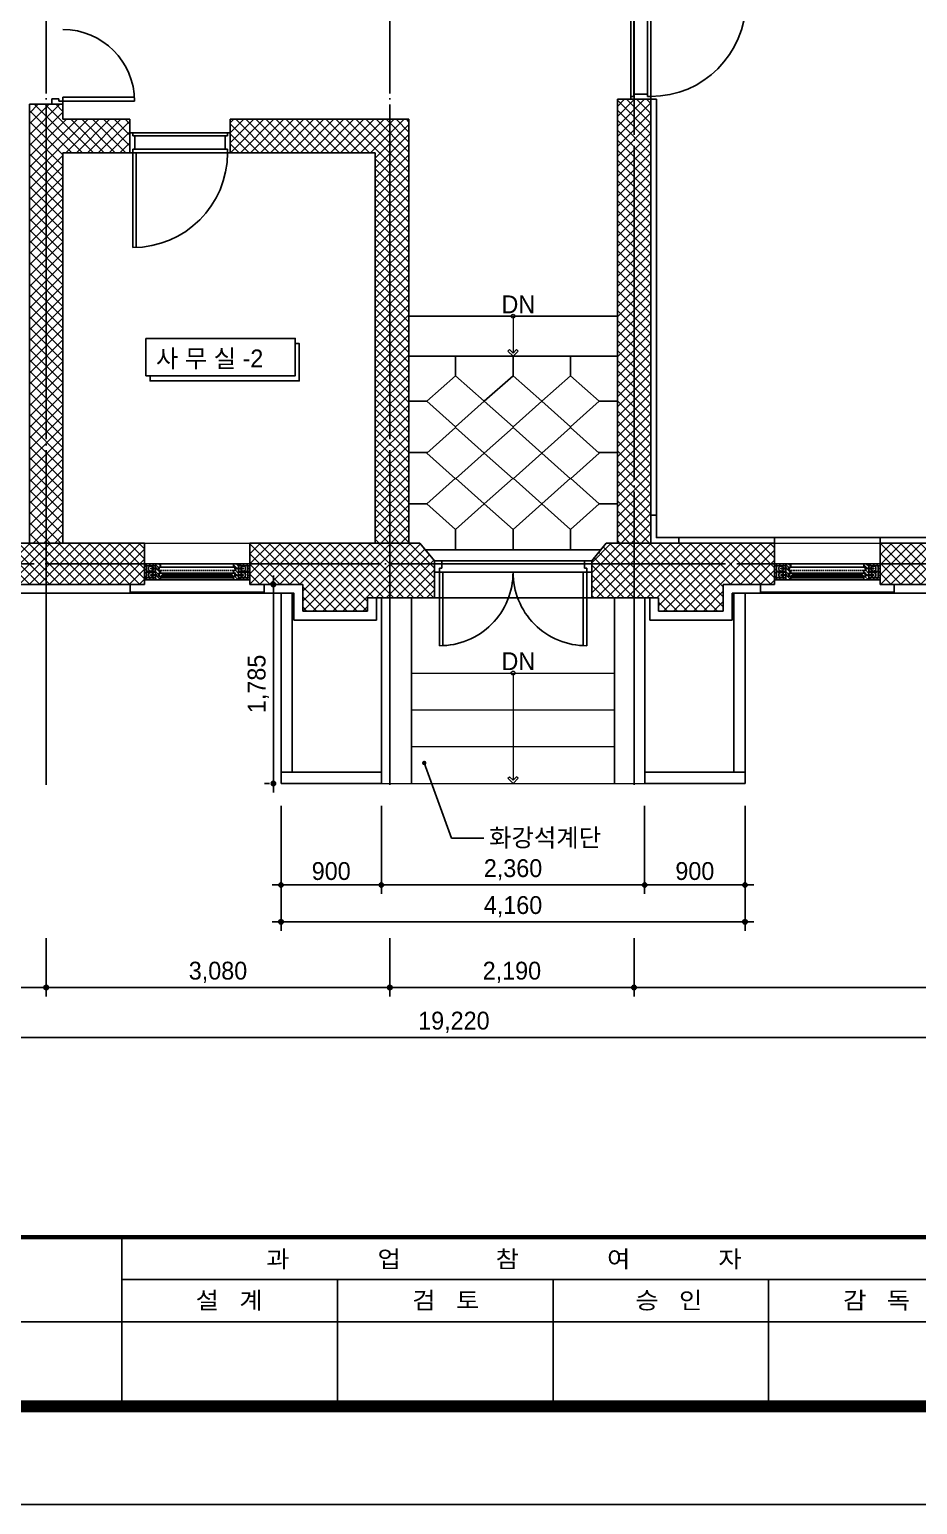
# Model space of a CAD drawing. Extents: x 25324 to 58964, y -129942 to -106182.
# Drawn here: x 39065 to 47026, y -129942 to -116716 of the extents above; entities that cross this region are included whole.
import ezdxf

# ---------------------------------------------------------------- set-up
doc = ezdxf.new("R2010")
doc.units = 0
doc.header["$LTSCALE"] = 50
doc.header["$MEASUREMENT"] = 0
doc.header["$PDMODE"] = 35
doc.header["$PDSIZE"] = -10
doc.linetypes.add('CEN', pattern=[62, 60, -1, 0, -1])
doc.linetypes.add('HIDDEN', pattern=[0.375, 0.25, -0.125])
doc.layers.get('0').update_dxf_attribs({"linetype": 'CONTINUOUS'})
doc.layers.get('DEFPOINTS').update_dxf_attribs({"linetype": 'CONTINUOUS'})
for name, color, linetype in [('4', 4, 'CONTINUOUS'), ('9', 9, 'CONTINUOUS'), ('CEN', 1, 'CEN'), ('COR', 4, 'CONTINUOUS'), ('DIM', 7, 'CONTINUOUS'), ('ele-3', 6, 'CONTINUOUS'), ('FIN', 5, 'CONTINUOUS'), ('h', 5, 'CONTINUOUS'), ('ha', 30, 'CONTINUOUS'), ('HAT', 5, 'CONTINUOUS'), ('hid', 5, 'HIDDEN'), ('SYM', 7, 'CONTINUOUS'), ('W-1', 3, 'CONTINUOUS'), ('W-2', 2, 'CONTINUOUS'), ('WAL', 3, 'CONTINUOUS'), ('WID', 4, 'CONTINUOUS')]:
    doc.layers.add(name, color=color, linetype=linetype)
doc.layers.add('입면파란선', color=4, linetype='CONTINUOUS', lineweight=20)
doc.styles.add('GHS', font='HYWULM_0.TTF')
doc.styles.add('HY울릉도M', font='HYWULM_0.TTF')
doc.styles.add('현창', font='HYWULM_0.TTF')
doc.dimstyles.new('STANDARD$0', dxfattribs={"dimscale": 30, "dimtxt": 3, "dimasz": 1, "dimexe": 2, "dimexo": 5, "dimgap": 0.9, "dimtad": 1, "dimtoh": 1, "dimdec": 4, "dimzin": 0, "dimdsep": 46, "dimlunit": 6, "dimtxsty": 'GHS', "dimblk1": 'DIMDOT', "dimblk2": 'DIMDOT', "dimsah": 1, "dimcen": 0.09, "dimadec": 0, "dimazin": 0, "dimtfac": 1, "dimtdec": 4, "dimtofl": 0, "dimtmove": 2, "dimatfit": 3, "dimldrblk": 'DIMDOT', "dimfxl": 1, "dimtolj": 1, "dimtzin": 0, "dimarcsym": 0})
pattern_1 = [(45, (140451.55, -233851.844), (-44.90128, 44.90128), []), (135, (140451.55, -233851.844), (-44.90128, -44.90128), [])]
pattern_2 = [(315, (-47015.362, -196243.892), (-15.715448, -15.715448), [])]
pattern_3 = [(315, (-46960.362, -196243.892), (-15.715448, -15.715448), [])]
pattern_4 = [(315, (-41365.362, -196243.892), (-15.715448, -15.715448), [])]
pattern_5 = [(315, (-41310.362, -196243.892), (-15.715448, -15.715448), [])]

# ---------------------------------------------------------------- blocks, each defined once
blk = doc.blocks.new('20')
at = {"layer": 'COR', "linetype": 'Continuous'}
for p, q in [((262847, -53606), (262847, -57398)), ((282175, -54554), (262847, -54554)), ((308324, -55502), (230424, -55502)), ((308324, -55502), (230424, -55502))]:
    blk.add_line(p, q, dxfattribs=at)
at = {"layer": 'COR'}
for p, q in [((267679, -54554), (267679, -57398)), ((272511, -54554), (272511, -57398)), ((277343, -57398), (277343, -54554))]:
    blk.add_line(p, q, dxfattribs=at)
at = {"layer": 'COR', "linetype": 'Continuous', "const_width": 270}
blk.add_lwpolyline([(230424, -2398), (230424, -57398), (308324, -57398), (308324, -2398)], close=True, dxfattribs=at)
at = {"layer": 'COR', "linetype": 'Continuous', "const_width": 94.8}
blk.add_lwpolyline([(308324, -53606), (230424, -53606)], dxfattribs=at)
at = {"layer": 'HAT'}
blk.add_line((226424, -59598), (310524, -59598), dxfattribs=at)
at = {"layer": 'WAL', "linetype": 'Continuous', "style": 'HY울릉도M', "width": 1.1}
for s, height, p in [('과             업              참             여             자', 379.48, (266081, -54287)), ('설   계', 379.5, (264501, -55211)), ('검   토', 379.5, (269356, -55211)), ('승   인', 379.5, (274355, -55211)), ('감   독', 379.5, (279013, -55211))]:
    blk.add_text(s, height=height, dxfattribs=at).set_placement(p)
blk = doc.blocks.new('AP2-D108')
for p, q in [((25, 90), (25, 940)), ((55, 90), (55, 939)), ((0, 90), (0, -90)), ((25, 90), (0, 90)), ((55, 90), (25, 90)), ((25, 59), (25, 90)), ((45, 59), (25, 59)), ((875, 59), (45, 59)), ((45, -61), (45, 59)), ((875, 90), (55, 90)), ((875, 59), (855, 59)), ((855, 59), (855, -61)), ((900, 90), (875, 90)), ((875, 90), (875, 59)), ((900, -90), (900, 90)), ((0, -90), (25, -90)), ((25, -61), (25, -90)), ((875, -61), (25, -61)), ((25, -90), (875, -90)), ((875, -61), (875, -90)), ((875, -90), (900, -90))]:
    blk.add_line(p, q)
blk.add_arc((25, 90), 850, 0, 90)
blk = doc.blocks.new('DIMDOT')
at = {"linetype": 'Continuous'}
blk.add_line((-2, 0), (2, 0), dxfattribs=at)
for radius in [0.5, 0.25]:
    blk.add_circle((0, 0), radius, dxfattribs=at)
blk = doc.blocks.new('*D7')
at = {"layer": 'DEFPOINTS', "color": 0}
for p in [(41320, -123477), (45480, -123477), (45480, -124718)]:
    blk.add_point(p, dxfattribs=at)
at = {"layer": 'SYM', "color": 211, "lineweight": -2}
for p, q in [((41320, -123677), (41320, -124798)), ((45480, -123677), (45480, -124798)), ((41360, -124718), (45440, -124718))]:
    blk.add_line(p, q, dxfattribs=at)
at = {"layer": 'SYM', "color": 211, "lineweight": -2, "xscale": 40, "yscale": 40, "zscale": 40, "rotation": 180}
blk.add_blockref('DIMDOT', (41320, -124718), dxfattribs=at)
at = {"layer": 'SYM', "color": 211, "lineweight": -2, "xscale": 40, "yscale": 40, "zscale": 40}
blk.add_blockref('DIMDOT', (45480, -124718), dxfattribs=at)
at = {"layer": 'SYM', "color": 0, "insert": (43400, -124582), "char_height": 160, "attachment_point": 5, "style": '현창'}
blk.add_mtext('\\A1;4,160', dxfattribs=at)
blk = doc.blocks.new('*D8')
at = {"layer": 'DEFPOINTS', "color": 0}
for p in [(41252, -121692), (41417, -121692), (41417, -123477)]:
    blk.add_point(p, dxfattribs=at)
at = {"layer": 'SYM', "color": 211, "lineweight": -2}
for p, q in [((41217, -121692), (41172, -121692)), ((41252, -123437), (41252, -121732)), ((41217, -123477), (41172, -123477))]:
    blk.add_line(p, q, dxfattribs=at)
at = {"layer": 'SYM', "color": 211, "lineweight": -2, "xscale": 40, "yscale": 40, "zscale": 40}
for p, rotation in [((41252, -121692), 90), ((41252, -123477), 270)]:
    blk.add_blockref('DIMDOT', p, dxfattribs=dict(at, rotation=rotation))
at = {"layer": 'SYM', "color": 0, "insert": (41116, -122584), "char_height": 160, "attachment_point": 5, "rotation": 90, "style": '현창'}
blk.add_mtext('\\A1;1,785', dxfattribs=at)
blk = doc.blocks.new('*D9')
at = {"layer": 'DEFPOINTS', "color": 0}
for p in [(41320, -123477), (42220, -123477), (42220, -124387)]:
    blk.add_point(p, dxfattribs=at)
at = {"layer": 'SYM', "color": 211, "lineweight": -2}
for p, q in [((41320, -123677), (41320, -124467)), ((42220, -123677), (42220, -124467)), ((41360, -124387), (42180, -124387))]:
    blk.add_line(p, q, dxfattribs=at)
at = {"layer": 'SYM', "color": 211, "lineweight": -2, "xscale": 40, "yscale": 40, "zscale": 40, "rotation": 180}
blk.add_blockref('DIMDOT', (41320, -124387), dxfattribs=at)
at = {"layer": 'SYM', "color": 211, "lineweight": -2, "xscale": 40, "yscale": 40, "zscale": 40}
blk.add_blockref('DIMDOT', (42220, -124387), dxfattribs=at)
at = {"layer": 'SYM', "color": 0, "insert": (41770, -124263), "char_height": 160, "attachment_point": 5, "style": '현창'}
blk.add_mtext('\\A1;900', dxfattribs=at)
blk = doc.blocks.new('*D10')
at = {"layer": 'DEFPOINTS', "color": 0}
for p in [(42220, -123477), (44580, -123477), (42220, -124387)]:
    blk.add_point(p, dxfattribs=at)
at = {"layer": 'SYM', "color": 211, "lineweight": -2}
for p, q in [((42220, -123677), (42220, -124467)), ((44580, -123677), (44580, -124467)), ((44540, -124387), (42260, -124387))]:
    blk.add_line(p, q, dxfattribs=at)
at = {"layer": 'SYM', "color": 211, "lineweight": -2, "xscale": 40, "yscale": 40, "zscale": 40, "rotation": 180}
blk.add_blockref('DIMDOT', (42220, -124387), dxfattribs=at)
at = {"layer": 'SYM', "color": 211, "lineweight": -2, "xscale": 40, "yscale": 40, "zscale": 40}
blk.add_blockref('DIMDOT', (44580, -124387), dxfattribs=at)
at = {"layer": 'SYM', "color": 0, "insert": (43400, -124251), "char_height": 160, "attachment_point": 5, "style": '현창'}
blk.add_mtext('\\A1;2,360', dxfattribs=at)
blk = doc.blocks.new('*D11')
at = {"layer": 'DEFPOINTS', "color": 0}
for p in [(44580, -123477), (45480, -123477), (44580, -124387)]:
    blk.add_point(p, dxfattribs=at)
at = {"layer": 'SYM', "color": 211, "lineweight": -2}
for p, q in [((44580, -123677), (44580, -124467)), ((45480, -123677), (45480, -124467)), ((45440, -124387), (44620, -124387))]:
    blk.add_line(p, q, dxfattribs=at)
at = {"layer": 'SYM', "color": 211, "lineweight": -2, "xscale": 40, "yscale": 40, "zscale": 40, "rotation": 180}
blk.add_blockref('DIMDOT', (44580, -124387), dxfattribs=at)
at = {"layer": 'SYM', "color": 211, "lineweight": -2, "xscale": 40, "yscale": 40, "zscale": 40}
blk.add_blockref('DIMDOT', (45480, -124387), dxfattribs=at)
at = {"layer": 'SYM', "color": 0, "insert": (45030, -124263), "char_height": 160, "attachment_point": 5, "style": '현창'}
blk.add_mtext('\\A1;900', dxfattribs=at)
blk = doc.blocks.new('*D23')
at = {"layer": 'DEFPOINTS', "color": 0}
for p in [(33260, -124663), (52480, -124663), (52480, -125754)]:
    blk.add_point(p, dxfattribs=at)
at = {"layer": 'SYM', "color": 211, "lineweight": -2}
for p, q in [((33260, -124863), (33260, -125834)), ((52480, -124863), (52480, -125834)), ((33300, -125754), (52440, -125754))]:
    blk.add_line(p, q, dxfattribs=at)
at = {"layer": 'SYM', "color": 211, "lineweight": -2, "xscale": 40, "yscale": 40, "zscale": 40, "rotation": 180}
blk.add_blockref('DIMDOT', (33260, -125754), dxfattribs=at)
at = {"layer": 'SYM', "color": 211, "lineweight": -2, "xscale": 40, "yscale": 40, "zscale": 40}
blk.add_blockref('DIMDOT', (52480, -125754), dxfattribs=at)
at = {"layer": 'SYM', "color": 0, "insert": (42870, -125618), "char_height": 160, "attachment_point": 5, "style": '현창'}
blk.add_mtext('\\A1;19,220', dxfattribs=at)
blk = doc.blocks.new('*D24')
at = {"layer": 'DEFPOINTS', "color": 0}
for p in [(33260, -124663), (39215, -124663), (39215, -125306)]:
    blk.add_point(p, dxfattribs=at)
at = {"layer": 'SYM', "color": 211, "lineweight": -2}
for p, q in [((33260, -124863), (33260, -125386)), ((39215, -124863), (39215, -125386)), ((33300, -125306), (39175, -125306))]:
    blk.add_line(p, q, dxfattribs=at)
at = {"layer": 'SYM', "color": 211, "lineweight": -2, "xscale": 40, "yscale": 40, "zscale": 40, "rotation": 180}
blk.add_blockref('DIMDOT', (33260, -125306), dxfattribs=at)
at = {"layer": 'SYM', "color": 211, "lineweight": -2, "xscale": 40, "yscale": 40, "zscale": 40}
blk.add_blockref('DIMDOT', (39215, -125306), dxfattribs=at)
at = {"layer": 'SYM', "color": 0, "insert": (36238, -125170), "char_height": 160, "attachment_point": 5, "style": '현창'}
blk.add_mtext('\\A1;5,955', dxfattribs=at)
blk = doc.blocks.new('*D25')
at = {"layer": 'DEFPOINTS', "color": 0}
for p in [(39215, -124663), (42295, -124663), (42295, -125306)]:
    blk.add_point(p, dxfattribs=at)
at = {"layer": 'SYM', "color": 211, "lineweight": -2}
for p, q in [((39215, -124863), (39215, -125386)), ((42295, -124863), (42295, -125386)), ((39255, -125306), (42255, -125306))]:
    blk.add_line(p, q, dxfattribs=at)
at = {"layer": 'SYM', "color": 211, "lineweight": -2, "xscale": 40, "yscale": 40, "zscale": 40, "rotation": 180}
blk.add_blockref('DIMDOT', (39215, -125306), dxfattribs=at)
at = {"layer": 'SYM', "color": 211, "lineweight": -2, "xscale": 40, "yscale": 40, "zscale": 40}
blk.add_blockref('DIMDOT', (42295, -125306), dxfattribs=at)
at = {"layer": 'SYM', "color": 0, "insert": (40755, -125170), "char_height": 160, "attachment_point": 5, "style": '현창'}
blk.add_mtext('\\A1;3,080', dxfattribs=at)
blk = doc.blocks.new('*D26')
at = {"layer": 'DEFPOINTS', "color": 0}
for p in [(44485, -124663), (52480, -124663), (52480, -125306)]:
    blk.add_point(p, dxfattribs=at)
at = {"layer": 'SYM', "color": 211, "lineweight": -2}
for p, q in [((44485, -124863), (44485, -125386)), ((52480, -124863), (52480, -125386)), ((44525, -125306), (52440, -125306))]:
    blk.add_line(p, q, dxfattribs=at)
at = {"layer": 'SYM', "color": 211, "lineweight": -2, "xscale": 40, "yscale": 40, "zscale": 40, "rotation": 180}
blk.add_blockref('DIMDOT', (44485, -125306), dxfattribs=at)
at = {"layer": 'SYM', "color": 211, "lineweight": -2, "xscale": 40, "yscale": 40, "zscale": 40}
blk.add_blockref('DIMDOT', (52480, -125306), dxfattribs=at)
at = {"layer": 'SYM', "color": 0, "insert": (48483, -125170), "char_height": 160, "attachment_point": 5, "style": '현창'}
blk.add_mtext('\\A1;7,995', dxfattribs=at)
blk = doc.blocks.new('*D27')
at = {"layer": 'DEFPOINTS', "color": 0}
for p in [(42295, -124663), (44485, -124663), (44485, -125306)]:
    blk.add_point(p, dxfattribs=at)
at = {"layer": 'SYM', "color": 211, "lineweight": -2}
for p, q in [((42295, -124863), (42295, -125386)), ((44485, -124863), (44485, -125386)), ((42335, -125306), (44445, -125306))]:
    blk.add_line(p, q, dxfattribs=at)
at = {"layer": 'SYM', "color": 211, "lineweight": -2, "xscale": 40, "yscale": 40, "zscale": 40, "rotation": 180}
blk.add_blockref('DIMDOT', (42295, -125306), dxfattribs=at)
at = {"layer": 'SYM', "color": 211, "lineweight": -2, "xscale": 40, "yscale": 40, "zscale": 40}
blk.add_blockref('DIMDOT', (44485, -125306), dxfattribs=at)
at = {"layer": 'SYM', "color": 0, "insert": (43390, -125170), "char_height": 160, "attachment_point": 5, "style": '현창'}
blk.add_mtext('\\A1;2,190', dxfattribs=at)

msp = doc.modelspace()

# ---------------------------------------------------------------- hatches: boundary and pattern name
at = {"layer": '9'}
h = msp.add_hatch(dxfattribs=at)
h.set_pattern_fill('ANSI31', color=256, scale=7, angle=360, style=0)
h.set_pattern_definition([(315, (-47015.362, -196100.585), (-15.715448, -15.715448), [])])
h.paths.add_polyline_path([(40195.27082, -121524.55083), (40195.27082, -121506.55083), (40095.27082, -121506.55083), (40095.27082, -121524.55083)])
h = msp.add_hatch(dxfattribs=at)
h.set_pattern_fill('ANSI31', color=256, scale=7, angle=360, style=0)
h.set_pattern_definition(pattern_2)
h.paths.add_polyline_path([(40113.27082, -121633.55083), (40095.27082, -121633.55083), (40095.27082, -121524.55083), (40113.27082, -121524.55083)])
h = msp.add_hatch(dxfattribs=at)
h.set_pattern_fill('ANSI31', color=256, scale=7, angle=360, style=0)
h.set_pattern_definition([(315, (173862.565, -55939.478), (-15.7154482, -15.7154482), [])])
h.paths.add_polyline_path([(40225.27082, -121620.55083), (40240.27082, -121620.55083), (40240.27082, -121651.55083), (40225.27082, -121651.55083), (40195.27082, -121651.55083), (40195.27082, -121506.55083), (40240.27082, -121506.55083), (40240.27082, -121536.55083), (40225.27082, -121536.55083), (40225.27082, -121566.55083), (40240.27082, -121566.55083), (40240.27082, -121590.55083), (40225.27082, -121590.55083)])
h = msp.add_hatch(dxfattribs=at)
h.set_pattern_fill('ANSI31', color=256, scale=7, angle=360, style=0)
h.set_pattern_definition([(315, (173647.565, -55939.478), (-15.7154482, -15.7154482), [])])
h.paths.add_polyline_path([(40910.27082, -121620.55083), (40895.27082, -121620.55083), (40895.27082, -121651.55083), (40910.27082, -121651.55083), (40940.27082, -121651.55083), (40940.27082, -121506.55083), (40895.27082, -121506.55083), (40895.27082, -121536.55083), (40910.27082, -121536.55083), (40910.27082, -121566.55083), (40895.27082, -121566.55083), (40895.27082, -121590.55083), (40910.27082, -121590.55083)])
h = msp.add_hatch(dxfattribs=at)
h.set_pattern_fill('ANSI31', color=256, scale=7, angle=360, style=0)
h.set_pattern_definition([(315, (-46960.362, -196100.585), (-15.715448, -15.715448), [])])
h.paths.add_polyline_path([(40940.27082, -121524.55083), (40940.27082, -121506.55083), (41040.27082, -121506.55083), (41040.27082, -121524.55083)])
h = msp.add_hatch(dxfattribs=at)
h.set_pattern_fill('ANSI31', color=256, scale=7, angle=360, style=0)
h.set_pattern_definition(pattern_3)
h.paths.add_polyline_path([(41022.27082, -121633.55083), (41040.27082, -121633.55083), (41040.27082, -121524.55083), (41022.27082, -121524.55083)])
h = msp.add_hatch(dxfattribs=at)
h.set_pattern_fill('ANSI31', color=256, scale=7, angle=360, style=0)
h.set_pattern_definition([(315, (-41365.362, -196100.585), (-15.715448, -15.715448), [])])
h.paths.add_polyline_path([(45845.27082, -121524.55083), (45845.27082, -121506.55083), (45745.27082, -121506.55083), (45745.27082, -121524.55083)])
h = msp.add_hatch(dxfattribs=at)
h.set_pattern_fill('ANSI31', color=256, scale=7, angle=360, style=0)
h.set_pattern_definition(pattern_4)
h.paths.add_polyline_path([(45763.27082, -121633.55083), (45745.27082, -121633.55083), (45745.27082, -121524.55083), (45763.27082, -121524.55083)])
h = msp.add_hatch(dxfattribs=at)
h.set_pattern_fill('ANSI31', color=256, scale=7, angle=360, style=0)
h.set_pattern_definition([(315, (179512.565, -55939.478), (-15.7154482, -15.7154482), [])])
h.paths.add_polyline_path([(45875.27082, -121620.55083), (45890.27082, -121620.55083), (45890.27082, -121651.55083), (45875.27082, -121651.55083), (45845.27082, -121651.55083), (45845.27082, -121506.55083), (45890.27082, -121506.55083), (45890.27082, -121536.55083), (45875.27082, -121536.55083), (45875.27082, -121566.55083), (45890.27082, -121566.55083), (45890.27082, -121590.55083), (45875.27082, -121590.55083)])
h = msp.add_hatch(dxfattribs=at)
h.set_pattern_fill('ANSI31', color=256, scale=7, angle=360, style=0)
h.set_pattern_definition([(315, (179297.565, -55939.478), (-15.7154482, -15.7154482), [])])
h.paths.add_polyline_path([(46560.27082, -121620.55083), (46545.27082, -121620.55083), (46545.27082, -121651.55083), (46560.27082, -121651.55083), (46590.27082, -121651.55083), (46590.27082, -121506.55083), (46545.27082, -121506.55083), (46545.27082, -121536.55083), (46560.27082, -121536.55083), (46560.27082, -121566.55083), (46545.27082, -121566.55083), (46545.27082, -121590.55083), (46560.27082, -121590.55083)])
h = msp.add_hatch(dxfattribs=at)
h.set_pattern_fill('ANSI31', color=256, scale=7, angle=360, style=0)
h.set_pattern_definition([(315, (-41310.362, -196100.585), (-15.715448, -15.715448), [])])
h.paths.add_polyline_path([(46590.27082, -121524.55083), (46590.27082, -121506.55083), (46690.27082, -121506.55083), (46690.27082, -121524.55083)])
h = msp.add_hatch(dxfattribs=at)
h.set_pattern_fill('ANSI31', color=256, scale=7, angle=360, style=0)
h.set_pattern_definition(pattern_5)
h.paths.add_polyline_path([(46672.27082, -121633.55083), (46690.27082, -121633.55083), (46690.27082, -121524.55083), (46672.27082, -121524.55083)])
h = msp.add_hatch(dxfattribs=at)
h.set_pattern_fill('ANSI31', color=256, scale=7, angle=360, style=0)
h.set_pattern_definition([(315, (-47015.362, -196227.585), (-15.715448, -15.715448), [])])
h.paths.add_polyline_path([(40195.27082, -121651.55083), (40195.27082, -121633.55083), (40095.27082, -121633.55083), (40095.27082, -121651.55083)])
h = msp.add_hatch(dxfattribs=at)
h.set_pattern_fill('ANSI31', color=256, scale=7, angle=360, style=0)
h.set_pattern_definition(pattern_2)
h.paths.add_polyline_path([(40123.27082, -121583.55083), (40123.27082, -121573.55083), (40185.27082, -121573.55083), (40185.27082, -121583.55083)])
h = msp.add_hatch(dxfattribs=at)
h.set_pattern_fill('ANSI31', color=256, scale=7, angle=270, style=0)
h.set_pattern_definition([(45, (113656.52, -210637.135), (15.715448, -15.715448), [])])
h.paths.add_polyline_path([(40261.27082, -121605.55083), (40270.27082, -121605.55083), (40270.27082, -121590.55083), (40225.27082, -121590.55083), (40225.27082, -121620.55083), (40261.27082, -121620.55083), (40261.27082, -121613.55083), (40261.27082, -121610.55083)])
h = msp.add_hatch(dxfattribs=at)
h.set_pattern_fill('ANSI31', color=256, scale=7, angle=360, style=0)
h.set_pattern_definition([(135, (10240.252, -57015.068), (15.715448, 15.715448), [])])
h.paths.add_polyline_path([(40558.77082, -121615.55083), (40576.77082, -121615.55083), (40582.77082, -121613.05083), (40582.77082, -121610.55083), (40575.77082, -121610.55083), (40575.77082, -121605.55083), (40582.77082, -121605.55083), (40582.77082, -121595.55083), (40552.77082, -121595.55083), (40552.77082, -121605.55083), (40559.77082, -121605.55083), (40559.77082, -121610.55083), (40552.77082, -121610.55083), (40552.77082, -121613.05083)])
h = msp.add_hatch(dxfattribs=at)
h.set_pattern_fill('ANSI31', color=256, scale=7, angle=270, style=0)
h.set_pattern_definition([(135, (-32520.978, -210637.135), (-15.715448, -15.715448), [])])
h.paths.add_polyline_path([(40874.27082, -121605.55083), (40865.27082, -121605.55083), (40865.27082, -121590.55083), (40910.27082, -121590.55083), (40910.27082, -121620.55083), (40874.27082, -121620.55083), (40874.27082, -121613.55083), (40874.27082, -121610.55083)])
h = msp.add_hatch(dxfattribs=at)
h.set_pattern_fill('ANSI31', color=256, scale=7, angle=360, style=0)
h.set_pattern_definition([(315, (-46960.362, -196227.585), (-15.715448, -15.715448), [])])
h.paths.add_polyline_path([(40940.27082, -121651.55083), (40940.27082, -121633.55083), (41040.27082, -121633.55083), (41040.27082, -121651.55083)])
h = msp.add_hatch(dxfattribs=at)
h.set_pattern_fill('ANSI31', color=256, scale=7, angle=360, style=0)
h.set_pattern_definition(pattern_3)
h.paths.add_polyline_path([(41012.27082, -121583.55083), (41012.27082, -121573.55083), (40950.27082, -121573.55083), (40950.27082, -121583.55083)])
h = msp.add_hatch(dxfattribs=at)
h.set_pattern_fill('ANSI31', color=256, scale=7, angle=360, style=0)
h.set_pattern_definition([(315, (-41365.362, -196227.585), (-15.715448, -15.715448), [])])
h.paths.add_polyline_path([(45845.27082, -121651.55083), (45845.27082, -121633.55083), (45745.27082, -121633.55083), (45745.27082, -121651.55083)])
h = msp.add_hatch(dxfattribs=at)
h.set_pattern_fill('ANSI31', color=256, scale=7, angle=360, style=0)
h.set_pattern_definition(pattern_4)
h.paths.add_polyline_path([(45773.27082, -121583.55083), (45773.27082, -121573.55083), (45835.27082, -121573.55083), (45835.27082, -121583.55083)])
h = msp.add_hatch(dxfattribs=at)
h.set_pattern_fill('ANSI31', color=256, scale=7, angle=270, style=0)
h.set_pattern_definition([(45, (119306.52, -210637.135), (15.715448, -15.715448), [])])
h.paths.add_polyline_path([(45911.27082, -121605.55083), (45920.27082, -121605.55083), (45920.27082, -121590.55083), (45875.27082, -121590.55083), (45875.27082, -121620.55083), (45911.27082, -121620.55083), (45911.27082, -121613.55083), (45911.27082, -121610.55083)])
h = msp.add_hatch(dxfattribs=at)
h.set_pattern_fill('ANSI31', color=256, scale=7, angle=360, style=0)
h.set_pattern_definition([(135, (15890.252, -57015.068), (15.715448, 15.715448), [])])
h.paths.add_polyline_path([(46208.77082, -121615.55083), (46226.77082, -121615.55083), (46232.77082, -121613.05083), (46232.77082, -121610.55083), (46225.77082, -121610.55083), (46225.77082, -121605.55083), (46232.77082, -121605.55083), (46232.77082, -121595.55083), (46202.77082, -121595.55083), (46202.77082, -121605.55083), (46209.77082, -121605.55083), (46209.77082, -121610.55083), (46202.77082, -121610.55083), (46202.77082, -121613.05083)])
h = msp.add_hatch(dxfattribs=at)
h.set_pattern_fill('ANSI31', color=256, scale=7, angle=270, style=0)
h.set_pattern_definition([(135, (-26870.978, -210637.135), (-15.715448, -15.715448), [])])
h.paths.add_polyline_path([(46524.27082, -121605.55083), (46515.27082, -121605.55083), (46515.27082, -121590.55083), (46560.27082, -121590.55083), (46560.27082, -121620.55083), (46524.27082, -121620.55083), (46524.27082, -121613.55083), (46524.27082, -121610.55083)])
h = msp.add_hatch(dxfattribs=at)
h.set_pattern_fill('ANSI31', color=256, scale=7, angle=360, style=0)
h.set_pattern_definition([(315, (-41310.362, -196227.585), (-15.715448, -15.715448), [])])
h.paths.add_polyline_path([(46590.27082, -121651.55083), (46590.27082, -121633.55083), (46690.27082, -121633.55083), (46690.27082, -121651.55083)])
h = msp.add_hatch(dxfattribs=at)
h.set_pattern_fill('ANSI31', color=256, scale=7, angle=360, style=0)
h.set_pattern_definition(pattern_5)
h.paths.add_polyline_path([(46662.27082, -121583.55083), (46662.27082, -121573.55083), (46600.27082, -121573.55083), (46600.27082, -121583.55083)])
at = {"layer": 'h'}
h = msp.add_hatch(dxfattribs=at)
h.set_pattern_fill('ANSI37', color=256, scale=550, style=0)
h.set_pattern_definition([(45, (31444.07, 912133.2), (-48.613591, 48.613591), []), (135, (31444.07, 912133.2), (-48.613591, -48.613591), [])])
h.paths.add_polyline_path([(39215.27082, -121321.55083), (39365.27082, -121321.55083), (39365.27082, -118686.55083), (39215.27082, -118686.55083)])
h.paths.add_polyline_path([(39215.27082, -118686.55083), (39065.27082, -118686.55083), (39065.27082, -118711.55083), (39065.27082, -121321.55083), (39215.27082, -121321.55083)])
h.paths.add_polyline_path([(39065.27082, -118661.55083), (39065.27082, -118686.55083), (39215.27082, -118686.55083), (39215.27082, -117386.8166), (39065.27082, -117386.8166)])
h.paths.add_polyline_path([(39365.27082, -117386.8166), (39215.27082, -117386.8166), (39215.27082, -118686.55083), (39365.27082, -118686.55083)])
h.paths.add_polyline_path([(39965.27082, -117821.55083), (39965.27082, -117521.55083), (39365.27082, -117521.55083), (39365.27082, -117821.55083)])
h = msp.add_hatch(dxfattribs=at)
h.set_pattern_fill('ANSI37', color=256, scale=20, style=0)
h.set_pattern_definition(pattern_1)
h.paths.add_polyline_path([(42465.27082, -117521.55083), (40865.27082, -117521.55083), (40865.27082, -117821.55083), (42165.27082, -117821.55083), (42165.27082, -121321.55083), (42465.27082, -121321.55083)])
h.paths.add_polyline_path([(44635.27082, -117341.55083), (44335.27082, -117341.55083), (44335.27082, -121321.55083), (44635.27082, -121321.55083)])
h = msp.add_hatch(dxfattribs=at)
h.set_pattern_fill('ANSI37', color=256, scale=20, style=0)
h.set_pattern_definition(pattern_1)
h.paths.add_polyline_path([(40095.27082, -121321.55083), (38210.27082, -121321.55083), (38210.27082, -121691.55083), (40095.27082, -121691.55083), (40095.27082, -121682.47128)])
h.paths.add_polyline_path([(37265.27082, -121321.55083), (35520.27082, -121321.55083), (35520.27082, -121691.55083), (37265.27082, -121691.55083), (37265.27082, -121682.47128)])
h.paths.add_polyline_path([(34575.27082, -121321.55083), (33445.27082, -121321.55083), (33445.27082, -120401.55083), (33075.27082, -120401.55083), (33075.27082, -121691.55083), (34575.27082, -121691.55083), (34575.27082, -121682.47128)])
h = msp.add_hatch(dxfattribs=at)
h.set_pattern_fill('ANSI37', color=256, scale=20, style=0)
h.set_pattern_definition(pattern_1)
h.paths.add_polyline_path([(42695.27082, -121811.55083), (42695.27082, -121481.55083), (42565.27082, -121321.55083), (41040.27082, -121321.55083), (41040.27082, -121691.55083), (41515.27082, -121691.55083), (41515.27082, -121931.55083), (42095.27082, -121931.55083), (42095.27082, -121811.55083)])
h = msp.add_hatch(dxfattribs=at)
h.set_pattern_fill('ANSI37', color=256, scale=20, style=0)
h.set_pattern_definition(pattern_1)
h.paths.add_polyline_path([(48405.27082, -121321.55083), (46690.27082, -121321.55083), (46690.27082, -121691.55083), (48405.27082, -121691.55083), (48405.27082, -121682.47128)])
h.paths.add_polyline_path([(45745.27082, -121321.55083), (44235.27082, -121321.55083), (44105.27082, -121481.55083), (44105.27082, -121811.55083), (44705.27082, -121811.55083), (44705.27082, -121931.55083), (45285.27082, -121931.55083), (45285.27082, -121691.55083), (45745.27082, -121691.55083), (45745.27082, -121682.47128)])

# ---------------------------------------------------------------- linework, layer by layer
for p, q in [((41040.27082, -121531.24354), (41040.27082, -121524.55083)), ((46690.27082, -121531.24354), (46690.27082, -121524.55083))]:
    msp.add_line(p, q)
for points in [[(40270.27082, -121610.55083), (40261.27082, -121610.55083), (40261.27082, -121620.55083)], [(40865.27082, -121610.55083), (40874.27082, -121610.55083), (40874.27082, -121620.55083)], [(45920.27082, -121610.55083), (45911.27082, -121610.55083), (45911.27082, -121620.55083)], [(46515.27082, -121610.55083), (46524.27082, -121610.55083), (46524.27082, -121620.55083)]]:
    msp.add_lwpolyline(points, close=True)
for centre in [(40154.27082, -121549.54051), (40981.27082, -121549.54051), (45804.27082, -121549.54051), (46631.27082, -121549.54051), (40154.27082, -121607.56114), (40981.27082, -121607.56114), (45804.27082, -121607.56114), (46631.27082, -121607.56114)]:
    msp.add_circle(centre, 22.5)
for centre, start, end in [((40225.27082, -121549.54051), 270, 90), ((40910.27082, -121549.54051), 90, 270), ((45875.27082, -121549.54051), 270, 90), ((46560.27082, -121549.54051), 90, 270), ((40225.27082, -121607.56114), 270, 90), ((40910.27082, -121607.56114), 90, 270), ((45875.27082, -121607.56114), 270, 90), ((46560.27082, -121607.56114), 90, 270)]:
    msp.add_arc(centre, 5, start, end)
at = {"layer": '4'}
for p, q in [((40895.27082, -121506.55083), (40240.27082, -121506.55083)), ((46545.27082, -121506.55083), (45890.27082, -121506.55083)), ((40895.27082, -121651.55083), (40240.27082, -121651.55083)), ((46545.27082, -121651.55083), (45890.27082, -121651.55083))]:
    msp.add_line(p, q, dxfattribs=at)
at = {"layer": '9'}
for p, q in [((40240.27082, -121536.55083), (40903.27082, -121536.55083)), ((45890.27082, -121536.55083), (46553.27082, -121536.55083)), ((40225.27082, -121590.55083), (40910.27082, -121590.55083)), ((40240.27082, -121632.55083), (40895.27082, -121632.55083)), ((40261.27082, -121620.55083), (40895.27082, -121620.55083)), ((45875.27082, -121590.55083), (46560.27082, -121590.55083)), ((45890.27082, -121632.55083), (46545.27082, -121632.55083)), ((45911.27082, -121620.55083), (46545.27082, -121620.55083))]:
    msp.add_line(p, q, dxfattribs=at)
for points in [[(40559.77082, -121605.55083), (40559.77082, -121610.55083), (40261.27082, -121610.55083), (40261.27082, -121605.55083)], [(40575.77082, -121605.55083), (40575.77082, -121610.55083), (40874.27082, -121610.55083), (40874.27082, -121605.55083)], [(46209.77082, -121605.55083), (46209.77082, -121610.55083), (45911.27082, -121610.55083), (45911.27082, -121605.55083)], [(46225.77082, -121605.55083), (46225.77082, -121610.55083), (46524.27082, -121610.55083), (46524.27082, -121605.55083)]]:
    msp.add_lwpolyline(points, close=True, dxfattribs=at)
at = {"layer": 'CEN'}
for p, q in [((39215.27082, -123488.85355), (39215.27082, -109115.62715)), ((42295.27082, -123488.85355), (42295.27082, -109115.62715)), ((44485.27082, -114659.63358), (44485.27082, -123488.85355)), ((54606.54594, -121506.55083), (31130.66025, -121506.55083))]:
    msp.add_line(p, q, dxfattribs=at)
at = {"layer": 'DIM'}
for p, q in [((42604.39822, -123292.9449), (42849.93361, -123966.54713)), ((42849.93361, -123966.54713), (43137.7885, -123966.54713))]:
    msp.add_line(p, q, dxfattribs=at)
at = {"layer": 'DIM', "const_width": 19.75429}
msp.add_lwpolyline([(42594.52107, -123292.9449, -1), (42614.27536, -123292.9449, -1)], format="xyb", close=True, dxfattribs=at)
at = {"layer": 'ele-3'}
for points in [[(41167.77082, -121691.55083), (41167.77082, -121761.55083), (39967.77082, -121761.55083), (39967.77082, -121691.55083)], [(46817.77082, -121691.55083), (46817.77082, -121761.55083), (45617.77082, -121761.55083), (45617.77082, -121691.55083)]]:
    msp.add_lwpolyline(points, dxfattribs=at)
at = {"layer": 'FIN'}
for points in [[(42885.27082, -119820.22615), (42627.77082, -120050.22615), (42885.27082, -120280.22615), (43142.77082, -120050.22615), (42885.27082, -119820.22615)], [(43400.27082, -119820.22615), (43142.77082, -120050.22615), (43400.27082, -120280.22615), (43657.77082, -120050.22615), (43400.27082, -119820.22615)], [(43915.27082, -119820.22615), (43657.77082, -120050.22615), (43915.27082, -120280.22615), (44172.77082, -120050.22615), (43915.27082, -119820.22615)], [(42885.27082, -120284.05083), (42627.77082, -120514.05083), (42885.27082, -120744.05083), (43142.77082, -120514.05083), (42885.27082, -120284.05083)], [(43400.27082, -120284.05083), (43142.77082, -120514.05083), (43400.27082, -120744.05083), (43657.77082, -120514.05083), (43400.27082, -120284.05083)], [(43915.27082, -120284.05083), (43657.77082, -120514.05083), (43915.27082, -120744.05083), (44172.77082, -120514.05083), (43915.27082, -120284.05083)], [(42885.27082, -120740.22615), (42627.77082, -120970.22615), (42885.27082, -121200.22615), (43142.77082, -120970.22615), (42885.27082, -120740.22615)], [(43400.27082, -120740.22615), (43142.77082, -120970.22615), (43400.27082, -121200.22615), (43657.77082, -120970.22615), (43400.27082, -120740.22615)], [(43915.27082, -120740.22615), (43657.77082, -120970.22615), (43915.27082, -121200.22615), (44172.77082, -120970.22615), (43915.27082, -120740.22615)]]:
    msp.add_lwpolyline(points, dxfattribs=at)
at = {"layer": 'h'}
for p, q in [((42885.27082, -119646.55083), (42885.27082, -119820.22615)), ((43400.27082, -119646.55083), (43400.27082, -119820.22615)), ((43915.27082, -119646.55083), (43915.27082, -119820.22615)), ((42465.27082, -120050.22615), (42627.77082, -120050.22615)), ((44172.77082, -120050.22615), (44335.27082, -120050.22615)), ((43915.27082, -120280.22615), (43915.27082, -120284.05083)), ((42465.27082, -120510.22615), (42632.05279, -120510.22615)), ((44168.48884, -120510.22615), (44335.27082, -120510.22615)), ((42465.27082, -120970.22615), (42627.77082, -120970.22615)), ((44172.77082, -120970.22615), (44335.27082, -120970.22615)), ((42885.27082, -121200.22615), (42885.27082, -121381.55083)), ((43400.27082, -121200.22615), (43400.27082, -121381.55083)), ((43915.27082, -121200.22615), (43915.27082, -121381.55083)), ((46690.27082, -121271.55083), (45745.27082, -121271.55083)), ((42614.02082, -121381.55083), (44186.52082, -121381.55083))]:
    msp.add_line(p, q, dxfattribs=at)
msp.add_lwpolyline([(41447.70339, -119531.76035), (41484.24692, -119531.76035), (41484.24692, -119866.67998), (40145.62655, -119866.67998), (40145.62655, -119820.41216)], dxfattribs=at)
msp.add_lwpolyline([(44685.27082, -121071.55083), (44635.27082, -121071.55083), (44635.27082, -121321.55083), (44885.27082, -121321.55083), (44885.27082, -121271.55083), (44685.27082, -121271.55083)], close=True, dxfattribs=at)
at = {"layer": 'ha'}
for p, q in [((44635.27082, -117341.55083), (44685.27082, -117341.55083)), ((44635.27082, -117341.55083), (44685.27082, -117341.55083)), ((45745.27082, -121321.55083), (45745.27082, -121271.55083)), ((46690.27082, -121321.55083), (46690.27082, -121271.55083)), ((42175.27082, -122011.55083), (42175.27082, -121811.55083)), ((44625.27082, -122011.55083), (44625.27082, -121811.55083)), ((41435.27082, -122011.55083), (42175.27082, -122011.55083)), ((44625.27082, -122011.55083), (45365.27082, -122011.55083))]:
    msp.add_line(p, q, dxfattribs=at)
for points in [[(45745.27082, -121271.55083), (44685.27082, -121271.55083), (44685.27082, -117341.55083)], [(45745.27082, -121271.55083), (44685.27082, -121271.55083), (44685.27082, -117341.55083)], [(48405.27082, -121321.55083), (48405.27082, -121271.55083), (46690.27082, -121271.55083)], [(41435.27082, -122011.55083), (41435.27082, -121771.55083), (38637.01316, -121771.55083)], [(47978.52847, -121771.55083), (45365.27082, -121771.55083), (45365.27082, -122011.55083)]]:
    msp.add_lwpolyline(points, dxfattribs=at)
at = {"layer": 'hid'}
for p, q in [((40225.27082, -121546.54051), (40154.27082, -121546.54051)), ((40225.27082, -121552.54051), (40154.27082, -121552.54051)), ((40225.27082, -121604.56114), (40154.27082, -121604.56114)), ((40225.27082, -121610.56114), (40154.27082, -121610.56114)), ((40225.27082, -121566.55083), (40910.27082, -121566.55083)), ((40910.27082, -121546.54051), (40981.27082, -121546.54051)), ((40910.27082, -121552.54051), (40981.27082, -121552.54051)), ((40910.27082, -121604.56114), (40981.27082, -121604.56114)), ((40910.27082, -121610.56114), (40981.27082, -121610.56114)), ((45875.27082, -121546.54051), (45804.27082, -121546.54051)), ((45875.27082, -121552.54051), (45804.27082, -121552.54051)), ((45875.27082, -121604.56114), (45804.27082, -121604.56114)), ((45875.27082, -121610.56114), (45804.27082, -121610.56114)), ((45875.27082, -121566.55083), (46560.27082, -121566.55083)), ((46560.27082, -121546.54051), (46631.27082, -121546.54051)), ((46560.27082, -121552.54051), (46631.27082, -121552.54051)), ((46560.27082, -121604.56114), (46631.27082, -121604.56114)), ((46560.27082, -121610.56114), (46631.27082, -121610.56114))]:
    msp.add_line(p, q, dxfattribs=at)
for centre, start, end in [((40154.27082, -121549.54051), 90, 270), ((40154.27082, -121607.56114), 90, 270), ((40981.27082, -121549.54051), 270, 90), ((40981.27082, -121607.56114), 270, 90), ((45804.27082, -121549.54051), 90, 270), ((45804.27082, -121607.56114), 90, 270), ((46631.27082, -121549.54051), 270, 90), ((46631.27082, -121607.56114), 270, 90)]:
    msp.add_arc(centre, 3, start, end, dxfattribs=at)
at = {"layer": 'W-1'}
for p, q in [((39365.27082, -117386.8166), (39065.27082, -117386.8166)), ((39065.27082, -117386.8166), (39065.27082, -121321.55083)), ((39365.27082, -117386.8166), (39065.27082, -117386.8166)), ((39365.27082, -117521.55083), (39365.27082, -117386.8166)), ((44335.27082, -121321.55083), (44335.27082, -117341.55083)), ((44635.27082, -117341.55083), (44335.27082, -117341.55083)), ((44635.27082, -117341.55083), (44335.27082, -117341.55083)), ((44635.27082, -121321.55083), (44635.27082, -117341.55083)), ((39365.27082, -117521.55083), (39965.27082, -117521.55083)), ((39965.27082, -117821.55083), (39965.27082, -117521.55083)), ((40865.27082, -117821.55083), (40865.27082, -117521.55083)), ((40865.27082, -117521.55083), (42465.27082, -117521.55083)), ((42465.27082, -121321.55083), (42465.27082, -117521.55083)), ((39365.27082, -117821.55083), (39965.27082, -117821.55083)), ((39365.27082, -121321.55083), (39365.27082, -117821.55083)), ((40865.27082, -117821.55083), (42165.27082, -117821.55083)), ((42165.27082, -121321.55083), (42165.27082, -117821.55083))]:
    msp.add_line(p, q, dxfattribs=at)
at = {"layer": 'W-2'}
for p, q in [((40095.27082, -121691.55083), (40095.27082, -121321.55083)), ((41040.27082, -121691.55083), (41040.27082, -121321.55083)), ((42695.27082, -121481.55083), (42565.27082, -121321.55083)), ((44105.27082, -121481.55083), (44235.27082, -121321.55083)), ((45745.27082, -121691.55083), (45745.27082, -121321.55083)), ((46690.27082, -121691.55083), (46690.27082, -121321.55083)), ((42695.27082, -121811.55083), (42695.27082, -121481.55083)), ((44105.27082, -121811.55083), (44105.27082, -121481.55083)), ((41515.27082, -121931.55083), (41515.27082, -121691.55083)), ((45285.27082, -121931.55083), (45285.27082, -121691.55083)), ((41515.27082, -121931.55083), (42095.27082, -121931.55083)), ((42095.27082, -121931.55083), (42095.27082, -121811.55083)), ((44705.27082, -121931.55083), (44705.27082, -121811.55083)), ((44705.27082, -121931.55083), (45285.27082, -121931.55083))]:
    msp.add_line(p, q, dxfattribs=at)
for points in [[(40095.27082, -121321.55083), (38210.27082, -121321.55083)], [(42565.27082, -121321.55083), (41040.27082, -121321.55083)], [(45745.27082, -121321.55083), (44235.27082, -121321.55083)], [(48405.27082, -121321.55083), (46690.27082, -121321.55083)], [(40095.27082, -121691.55083), (38210.27082, -121691.55083)], [(41515.27082, -121691.55083), (41040.27082, -121691.55083)], [(45745.27082, -121691.55083), (45285.27082, -121691.55083)], [(48405.27082, -121691.55083), (46690.27082, -121691.55083)], [(42695.27082, -121811.55083), (42095.27082, -121811.55083)], [(44705.27082, -121811.55083), (44105.27082, -121811.55083)]]:
    msp.add_lwpolyline(points, dxfattribs=at)
at = {"layer": 'WAL'}
for points in [[(40195.27082, -121524.55083), (40195.27082, -121506.55083), (40095.27082, -121506.55083), (40095.27082, -121524.55083)], [(40113.27082, -121633.55083), (40095.27082, -121633.55083), (40095.27082, -121524.55083), (40113.27082, -121524.55083)], [(40940.27082, -121524.55083), (40940.27082, -121506.55083), (41040.27082, -121506.55083), (41040.27082, -121524.55083)], [(41022.27082, -121633.55083), (41040.27082, -121633.55083), (41040.27082, -121524.55083), (41022.27082, -121524.55083)], [(45845.27082, -121524.55083), (45845.27082, -121506.55083), (45745.27082, -121506.55083), (45745.27082, -121524.55083)], [(45763.27082, -121633.55083), (45745.27082, -121633.55083), (45745.27082, -121524.55083), (45763.27082, -121524.55083)], [(46590.27082, -121524.55083), (46590.27082, -121506.55083), (46690.27082, -121506.55083), (46690.27082, -121524.55083)], [(46672.27082, -121633.55083), (46690.27082, -121633.55083), (46690.27082, -121524.55083), (46672.27082, -121524.55083)], [(40195.27082, -121651.55083), (40195.27082, -121633.55083), (40095.27082, -121633.55083), (40095.27082, -121651.55083)], [(40123.27082, -121583.55083), (40123.27082, -121573.55083), (40185.27082, -121573.55083), (40185.27082, -121583.55083)], [(40261.27082, -121605.55083), (40270.27082, -121605.55083), (40270.27082, -121590.55083), (40225.27082, -121590.55083), (40225.27082, -121620.55083), (40261.27082, -121620.55083), (40261.27082, -121613.55083), (40261.27082, -121610.55083)], [(40874.27082, -121605.55083), (40865.27082, -121605.55083), (40865.27082, -121590.55083), (40910.27082, -121590.55083), (40910.27082, -121620.55083), (40874.27082, -121620.55083), (40874.27082, -121613.55083), (40874.27082, -121610.55083)], [(40940.27082, -121651.55083), (40940.27082, -121633.55083), (41040.27082, -121633.55083), (41040.27082, -121651.55083)], [(41012.27082, -121583.55083), (41012.27082, -121573.55083), (40950.27082, -121573.55083), (40950.27082, -121583.55083)], [(45845.27082, -121651.55083), (45845.27082, -121633.55083), (45745.27082, -121633.55083), (45745.27082, -121651.55083)], [(45773.27082, -121583.55083), (45773.27082, -121573.55083), (45835.27082, -121573.55083), (45835.27082, -121583.55083)], [(45911.27082, -121605.55083), (45920.27082, -121605.55083), (45920.27082, -121590.55083), (45875.27082, -121590.55083), (45875.27082, -121620.55083), (45911.27082, -121620.55083), (45911.27082, -121613.55083), (45911.27082, -121610.55083)], [(46524.27082, -121605.55083), (46515.27082, -121605.55083), (46515.27082, -121590.55083), (46560.27082, -121590.55083), (46560.27082, -121620.55083), (46524.27082, -121620.55083), (46524.27082, -121613.55083), (46524.27082, -121610.55083)], [(46590.27082, -121651.55083), (46590.27082, -121633.55083), (46690.27082, -121633.55083), (46690.27082, -121651.55083)], [(46662.27082, -121583.55083), (46662.27082, -121573.55083), (46600.27082, -121573.55083), (46600.27082, -121583.55083)]]:
    msp.add_lwpolyline(points, close=True, dxfattribs=at)
for points in [[(40225.27082, -121620.55083), (40240.27082, -121620.55083), (40240.27082, -121651.55083), (40225.27082, -121651.55083), (40195.27082, -121651.55083), (40195.27082, -121506.55083), (40240.27082, -121506.55083), (40240.27082, -121536.55083), (40225.27082, -121536.55083), (40225.27082, -121566.55083), (40240.27082, -121566.55083), (40240.27082, -121590.55083), (40225.27082, -121590.55083), (40225.27082, -121620.55083)], [(40910.27082, -121620.55083), (40895.27082, -121620.55083), (40895.27082, -121651.55083), (40910.27082, -121651.55083), (40940.27082, -121651.55083), (40940.27082, -121506.55083), (40895.27082, -121506.55083), (40895.27082, -121536.55083), (40910.27082, -121536.55083), (40910.27082, -121566.55083), (40895.27082, -121566.55083), (40895.27082, -121590.55083), (40910.27082, -121590.55083), (40910.27082, -121620.55083)], [(45875.27082, -121620.55083), (45890.27082, -121620.55083), (45890.27082, -121651.55083), (45875.27082, -121651.55083), (45845.27082, -121651.55083), (45845.27082, -121506.55083), (45890.27082, -121506.55083), (45890.27082, -121536.55083), (45875.27082, -121536.55083), (45875.27082, -121566.55083), (45890.27082, -121566.55083), (45890.27082, -121590.55083), (45875.27082, -121590.55083), (45875.27082, -121620.55083)], [(46560.27082, -121620.55083), (46545.27082, -121620.55083), (46545.27082, -121651.55083), (46560.27082, -121651.55083), (46590.27082, -121651.55083), (46590.27082, -121506.55083), (46545.27082, -121506.55083), (46545.27082, -121536.55083), (46560.27082, -121536.55083), (46560.27082, -121566.55083), (46545.27082, -121566.55083), (46545.27082, -121590.55083), (46560.27082, -121590.55083), (46560.27082, -121620.55083)], [(40225.27082, -121601.55083), (40225.27082, -121590.55083)], [(40225.27082, -121601.55083), (40225.27082, -121590.55083)], [(40558.77082, -121615.55083), (40576.77082, -121615.55083), (40582.77082, -121613.05083), (40582.77082, -121610.55083), (40575.77082, -121610.55083), (40575.77082, -121605.55083), (40582.77082, -121605.55083), (40582.77082, -121595.55083), (40552.77082, -121595.55083), (40552.77082, -121605.55083), (40559.77082, -121605.55083), (40559.77082, -121610.55083), (40552.77082, -121610.55083), (40552.77082, -121613.05083), (40558.77082, -121615.55083)], [(40910.27082, -121601.55083), (40910.27082, -121590.55083)], [(45875.27082, -121601.55083), (45875.27082, -121590.55083)], [(45875.27082, -121601.55083), (45875.27082, -121590.55083)], [(46208.77082, -121615.55083), (46226.77082, -121615.55083), (46232.77082, -121613.05083), (46232.77082, -121610.55083), (46225.77082, -121610.55083), (46225.77082, -121605.55083), (46232.77082, -121605.55083), (46232.77082, -121595.55083), (46202.77082, -121595.55083), (46202.77082, -121605.55083), (46209.77082, -121605.55083), (46209.77082, -121610.55083), (46202.77082, -121610.55083), (46202.77082, -121613.05083), (46208.77082, -121615.55083)], [(46560.27082, -121601.55083), (46560.27082, -121590.55083)]]:
    msp.add_lwpolyline(points, dxfattribs=at)
at = {"layer": 'WID'}
for p, q in [((39265.27082, -117336.94947), (39265.27082, -117386.8166)), ((39265.27082, -117336.94947), (39329.39843, -117336.94947)), ((39265.27082, -117336.94947), (39265.27082, -117386.8166)), ((39265.27082, -117336.94947), (39329.39843, -117336.94947)), ((39365.27082, -117386.8166), (39265.27082, -117386.8166)), ((39365.27082, -117386.8166), (39265.27082, -117386.8166)), ((39329.39843, -117336.94947), (39329.39843, -117357.44597)), ((39329.39843, -117336.94947), (39329.39843, -117357.44597)), ((39329.39843, -117357.44597), (39365.27082, -117357.44597)), ((39329.39843, -117357.44597), (39365.27082, -117357.44597)), ((39365.27082, -117322.20122), (39365.27082, -117357.44597)), ((39365.27082, -117322.20122), (40005.56027, -117322.20122)), ((39365.27082, -117322.20122), (39365.27082, -117357.44597)), ((39365.27082, -117322.20122), (40005.56027, -117322.20122)), ((39365.27082, -117357.44597), (40006.52956, -117357.44597)), ((39365.27082, -117357.44597), (39365.27082, -117386.8166)), ((39365.27082, -117357.44597), (40006.52956, -117357.44597)), ((39365.27082, -117357.44597), (39365.27082, -117386.8166)), ((44335.27082, -119286.55083), (42464.75001, -119286.55083)), ((44335.27082, -119646.55083), (42464.75001, -119646.55083)), ((42770.27082, -121481.55083), (42695.27082, -121481.55083)), ((42760.76732, -121481.55083), (42760.76732, -121545.67844)), ((42770.27082, -121481.55083), (43075.27082, -121481.55083)), ((44105.27082, -121481.55083), (43075.27082, -121481.55083)), ((44039.77431, -121481.55083), (44105.27082, -121481.55083)), ((44039.77431, -121481.55083), (44039.77431, -121545.67844)), ((42740.27082, -121581.55083), (42695.27082, -121581.55083)), ((42740.27082, -121581.55083), (42695.27082, -121581.55083)), ((42760.76732, -121545.67844), (42740.27082, -121545.67844)), ((42740.27082, -121545.67844), (42740.27082, -121581.55083)), ((42740.27082, -121551.0166), (42740.27082, -121581.55083)), ((42770.27082, -121581.55083), (42740.27082, -121581.55083)), ((42740.27082, -121581.55083), (42740.27082, -122241.55083)), ((42770.27082, -121581.55083), (42770.27082, -122241.00297)), ((42770.27082, -121581.55083), (44030.27082, -121581.55083)), ((44030.27082, -121581.55083), (44060.27082, -121581.55083)), ((44030.27082, -121581.55083), (44030.27082, -122241.00297)), ((44039.77431, -121545.67844), (44060.27082, -121545.67844)), ((44060.27082, -121545.67844), (44060.27082, -121581.55083)), ((44060.27082, -121551.0166), (44060.27082, -121581.55083)), ((44060.27082, -121581.55083), (44060.27082, -122241.55083)), ((44060.27082, -121581.55083), (44105.27082, -121581.55083)), ((44060.27082, -121581.55083), (44105.27082, -121581.55083)), ((41320.27082, -123476.55083), (41320.27082, -121771.55083)), ((41420.27082, -123376.55083), (41420.27082, -121771.55083)), ((45380.27082, -123376.55083), (45380.27082, -121771.55083)), ((45480.27082, -123476.55083), (45480.27082, -121771.55083)), ((42220.27082, -121811.55083), (42220.27082, -123476.55083)), ((42490.27082, -121811.55083), (42490.27082, -123476.55083)), ((42695.27082, -121811.55083), (44105.27082, -121811.55083)), ((44310.27082, -121811.55083), (44310.27082, -123476.55083)), ((44580.27082, -121811.55083), (44580.27082, -123476.55083)), ((42220.27082, -123376.55083), (41320.27082, -123376.55083)), ((44580.27082, -123376.55083), (45480.27082, -123376.55083)), ((42220.27082, -123476.55083), (41320.27082, -123476.55083)), ((44580.27082, -123476.55083), (45480.27082, -123476.55083))]:
    msp.add_line(p, q, dxfattribs=at)
msp.add_lwpolyline([(40109.08303, -119485.49254), (41447.70339, -119485.49254), (41447.70339, -119820.41216), (40109.08303, -119820.41216)], close=True, dxfattribs=at)
for centre, radius, start, end in [((39365.27082, -117357.44597), 641.25874, 0, 90), ((39365.27082, -117357.44597), 641.25874, 0, 90), ((42743.27785, -121584.55786), 656.99985, 269.737760905, 0.262239099), ((44057.26378, -121584.55786), 656.99985, 179.737760901, 270.262239095)]:
    msp.add_arc(centre, radius, start, end, dxfattribs=at)
at = {"layer": '입면파란선'}
for p, q in [((43400.27082, -119286.55083), (43400.27082, -119618.29528)), ((43353.92326, -119600.29746), (43368.05101, -119586.14095)), ((43400.27082, -119646.55083), (43353.92326, -119600.29746)), ((43400.27082, -119618.29528), (43368.05101, -119586.14095)), ((43400.27082, -119618.29528), (43432.49062, -119586.14095)), ((43400.27082, -119646.55083), (43446.61837, -119600.29746)), ((43446.61837, -119600.29746), (43432.49062, -119586.14095)), ((40095.27082, -121321.55083), (41040.27082, -121321.55083)), ((45745.27082, -121321.55083), (46690.27082, -121321.55083)), ((42490.27082, -122486.55083), (44310.27082, -122486.55083)), ((43400.27082, -122486.55083), (43400.27082, -123448.29528)), ((42490.27082, -122816.55083), (44310.27082, -122816.55083)), ((42490.27082, -123146.55083), (44310.27082, -123146.55083)), ((42220.27082, -123476.55083), (44580.27082, -123476.55083)), ((43353.92326, -123430.29746), (43368.05101, -123416.14095)), ((43400.27082, -123476.55083), (43353.92326, -123430.29746)), ((43400.27082, -123448.29528), (43368.05101, -123416.14095)), ((43400.27082, -123448.29528), (43432.49062, -123416.14095)), ((43400.27082, -123476.55083), (43446.61837, -123430.29746)), ((43446.61837, -123430.29746), (43432.49062, -123416.14095))]:
    msp.add_line(p, q, dxfattribs=at)
for centre in [(43400.27082, -119286.55083), (43400.27082, -122486.55083)]:
    msp.add_circle(centre, 17.38946, dxfattribs=at)

# ---------------------------------------------------------------- block references
at = {"layer": 'WAL', "xscale": 0.4000000000232831, "yscale": 0.4000000000232831, "zscale": 0.4000000000000001}
msp.add_blockref('20', (-65245.87007, -106102.54601), dxfattribs=at)
at = {"layer": 'WID', "rotation": 270}
msp.add_blockref('AP2-D108', (44545.27946, -116441.55083), dxfattribs=at)
msp.add_blockref('AP2-D108', (44545.27946, -116441.55083), dxfattribs=at)
at = {"layer": 'WID', "xscale": -1, "rotation": 180}
msp.add_blockref('AP2-D108', (39965.27082, -117731.55947), dxfattribs=at)

# ---------------------------------------------------------------- texts
at = {"layer": 'DIM', "style": '현창'}
for s, p in [('DN', (43296.5867, -119260.62556)), ('사 무 실 -2', (40198.33325, -119745.70288)), ('DN', (43296.5867, -122460.62556)), ('화강석계단', (43185.16972, -124042.82493))]:
    msp.add_text(s, height=160, dxfattribs=at).set_placement(p)

# ---------------------------------------------------------------- dimensions: what is measured, and where the dimension line sits
at = {"layer": 'SYM'}
for base, p1, p2, angle, picture, middle in [((41251.62366, -121691.55083), (41417.22109, -123476.55083), (41417.22109, -121691.55083), 90, '*D8', (41116.07106, -122584.05083)), ((42220.27082, -124386.55243), (44580.27082, -123476.55083), (42220.27082, -123476.55083), 180, '*D10', (43400.27082, -124251.10636)), ((44580.27082, -124386.55243), (45480.27082, -123476.55083), (44580.27082, -123476.55083), 180, '*D11', (45030.27082, -124263.25017))]:
    dim = msp.add_linear_dim(base=base, p1=p1, p2=p2, angle=angle, dimstyle='STANDARD$0', override={"dimscale": 40, "dimtxt": 4, "dimgap": 1, "dimtoh": 0, "dimdle": 2, "dimclrd": 211, "dimclre": 211, "dimtix": 1, "dimtofl": 1}, dxfattribs=at)
    dim.commit()
    dim.dimension.update_dxf_attribs({"geometry": picture, "text_midpoint": middle})
for base, p1, p2, picture, middle in [((45480.27082, -124717.77568), (41320.27082, -123476.55083), (45480.27082, -123476.55083), '*D7', (43400.27082, -124582.32961)), ((42220.27082, -124386.55243), (41320.27082, -123476.55083), (42220.27082, -123476.55083), '*D9', (41770.27082, -124263.25017)), ((52480.27082, -125753.90473), (33260.27082, -124662.84973), (52480.27082, -124662.84973), '*D23', (42870.27082, -125618.35213)), ((39215.27082, -125305.89408), (33260.27082, -124662.84973), (39215.27082, -124662.84973), '*D24', (36237.77082, -125170.34149)), ((42295.27082, -125305.89408), (39215.27082, -124662.84973), (42295.27082, -124662.84973), '*D25', (40755.27082, -125170.34149)), ((44485.27082, -125305.89408), (42295.27082, -124662.84973), (44485.27082, -124662.84973), '*D27', (43390.27082, -125170.34149)), ((52480.27082, -125305.89408), (44485.27082, -124662.84973), (52480.27082, -124662.84973), '*D26', (48482.77082, -125170.34149))]:
    dim = msp.add_linear_dim(base=base, p1=p1, p2=p2, dimstyle='STANDARD$0', override={"dimscale": 40, "dimtxt": 4, "dimgap": 1, "dimtoh": 0, "dimdle": 2, "dimclrd": 211, "dimclre": 211, "dimtix": 1, "dimtofl": 1}, dxfattribs=at)
    dim.commit()
    dim.dimension.update_dxf_attribs({"geometry": picture, "text_midpoint": middle})

doc.saveas('drawing.dxf')
